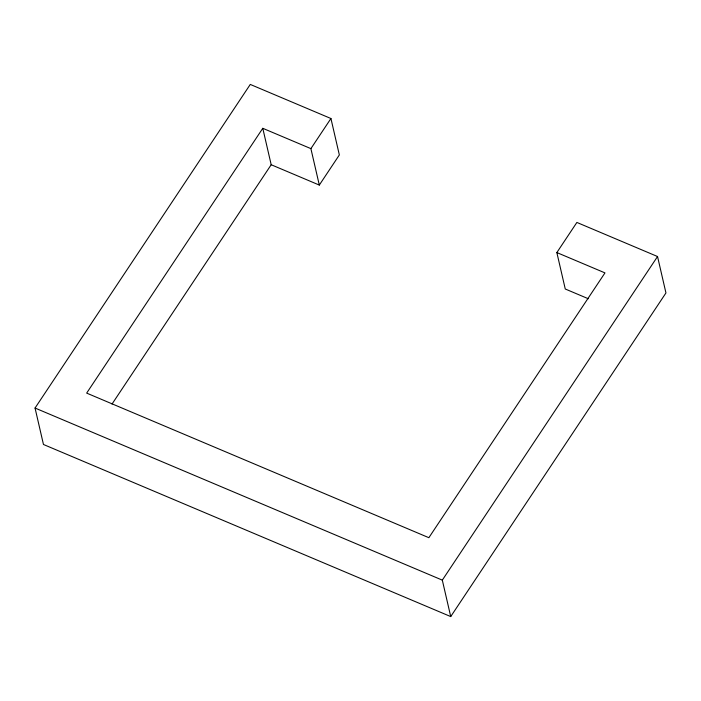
<?xml version="1.0" encoding="UTF-8"?>
<svg xmlns="http://www.w3.org/2000/svg" width="701" height="701" viewBox="0 0 701 701"><rect width="100%" height="100%" fill="white"/><g stroke="black" fill="none" stroke-linecap="round" stroke-linejoin="round"><path stroke-width="1.05" d="M588.323 298.74L565.26 288.996L556.848 252.562L576.879 222.436L657.538 256.522L665.95 292.957L450.725 616.573L43.462 444.478L35.05 408.043L250.275 84.427L330.933 118.513L339.345 154.947L319.314 185.073L271.191 164.735L262.779 128.301L310.894 148.63L319.314 185.073M262.779 128.301L86.661 393.103L428.863 537.693L604.972 272.891L556.848 252.562M112.02 404.056L271.191 164.735M310.894 148.63L330.933 118.513M450.725 616.573L442.313 580.13L657.538 256.522M35.05 408.043L442.313 580.13"/></g></svg>
